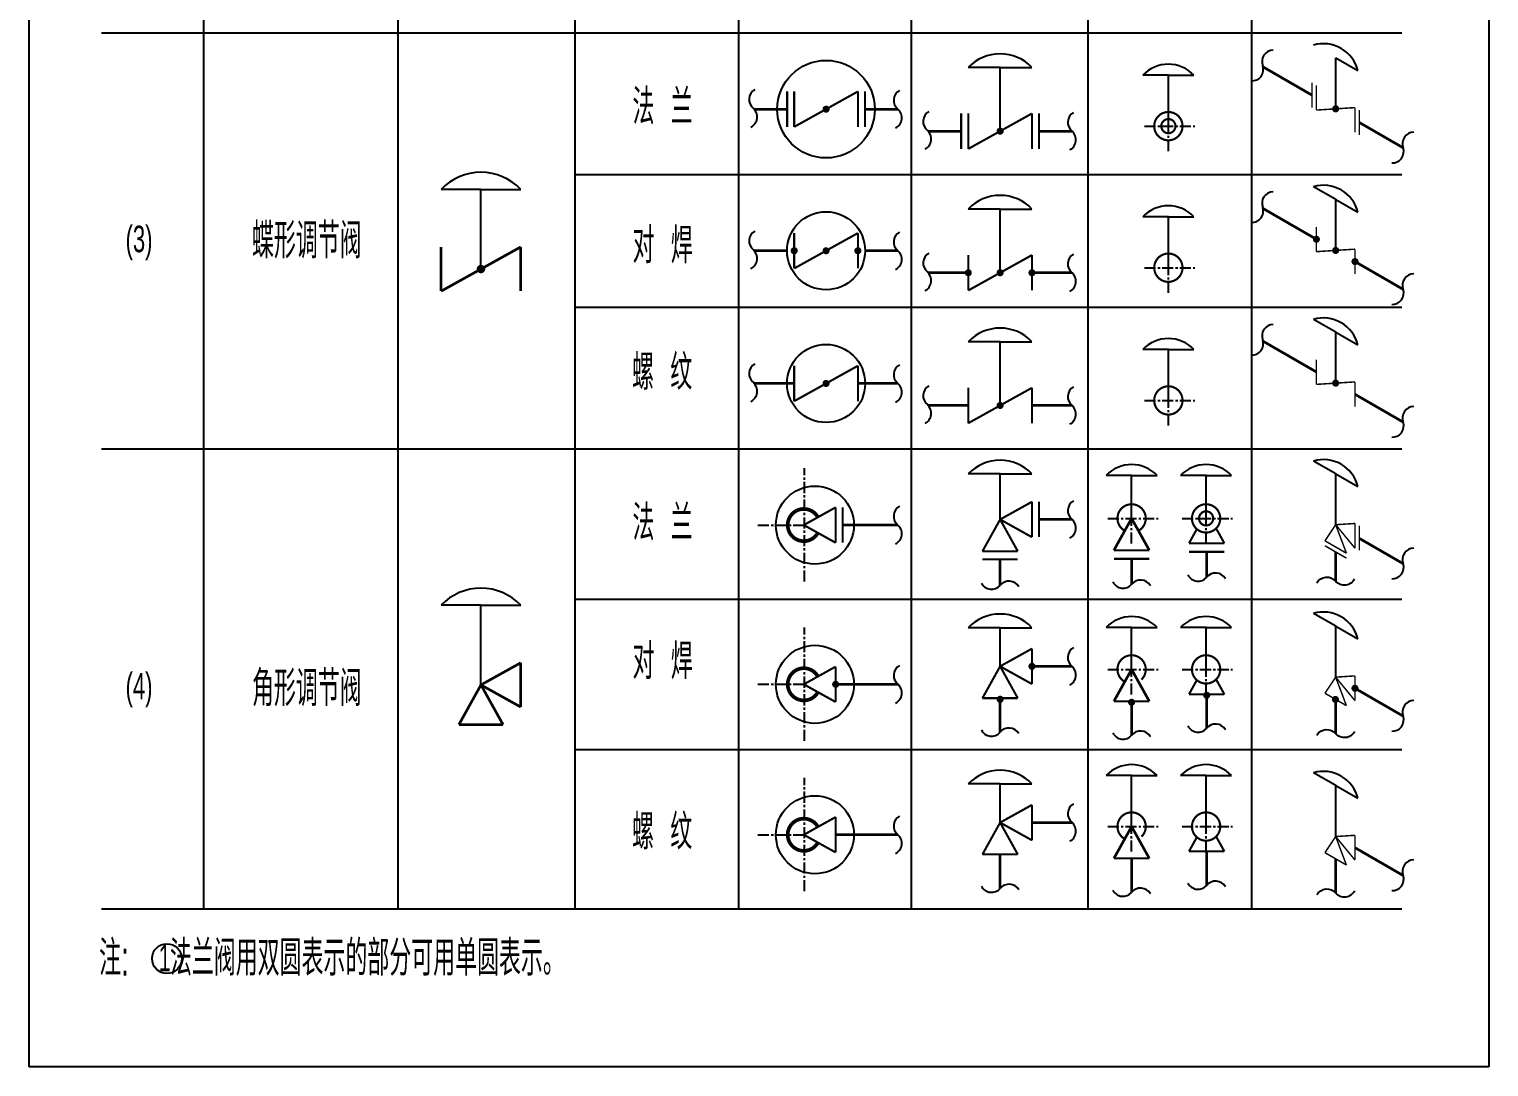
# Model space of a CAD drawing. Header units: inches. Extents: x -18 to 2014, y 4 to 801.
# Drawn here: x -18.2 to 146.8, y 9.9 to 127.1 of the extents above; entities that cross this region are included whole.
import ezdxf

# ---------------------------------------------------------------- set-up
doc = ezdxf.new("R2010")
doc.units = ezdxf.units.IN
doc.header["$MEASUREMENT"] = 0
doc.linetypes.add('CENTER', pattern=[2, 1.25, -0.25, 0.25, -0.25])
doc.layers.add('TEXT', color=6, linetype='Continuous')
doc.styles.get("Standard").update_dxf_attribs({"font": 'pdatxt.shx', "bigfont": 'hztxt.shx'})

# ---------------------------------------------------------------- blocks, each defined once
blk = doc.blocks.new('BZH')
at = {"layer": 'TEXT', "color": 6}
for centre, start, end in [((0.5330142281600274, 0.6703013697842835), 120.0646550722237, 231.5087731403127), ((-0.5614378965001379, -0.6466804327719728), 296.5830063715022, 49.03599266516452)]:
    blk.add_arc(centre, 0.8563924881481542, start, end, dxfattribs=at)

msp = doc.modelspace()

# ---------------------------------------------------------------- linework, layer by layer
at = {"color": 3}
for p, q in [((-18.19642034802596, 9.86659808549015), (-18.19642034802596, 256.8665980854901)), ((146.803579651974, 256.8665980854901), (146.803579651974, 9.86659808549015)), ((1.492506117309542, 230.710688430542), (1.492506117309087, 27.71068843054203)), ((23.49250611730954, 230.7106884305418), (23.49250611730954, 27.71068843054203)), ((43.49250611730955, 230.7106884305418), (43.49250611730955, 27.71068843054203)), ((61.99250611730955, 230.7106884305418), (61.99250611730909, 27.71068843054203)), ((81.49250611730955, 230.7106884305416), (81.49250611730909, 27.71068843054203)), ((101.4925061173095, 230.7106884305416), (101.4925061173091, 27.71068843054203)), ((119.9925061173095, 230.7106884305416), (119.9925061173095, 27.71068843054203)), ((-10.00973971620838, 126.710688430542), (136.9902602837916, 126.710688430542)), ((129.4939925108689, 118.1302929796012), (129.4939925108689, 123.8902929796012)), ((129.4939925108689, 123.8902929796012), (131.9881456737682, 122.4502929796011)), ((91.56117675483134, 122.8050098339484), (87.96117675483143, 122.8050098339484)), ((91.56117675483134, 115.6050098339484), (91.56117675483134, 122.8050098339484)), ((91.56117675483134, 122.8050098339484), (95.16117675483125, 122.8050098339484)), ((110.5811254733982, 121.9351893471311), (107.7011254733981, 121.9351893471311)), ((110.5811254733982, 121.9351893471311), (113.4611254733983, 121.9351893471311)), ((110.5811254733982, 116.1751893471313), (110.5811254733982, 121.9351893471311)), ((43.49250611730955, 110.710688430542), (136.9902602837916, 110.710688430542)), ((32.87361274673927, 109.026042527695), (28.37361274673927, 109.026042527695)), ((32.87361274673927, 109.026042527695), (37.37361274673927, 109.026042527695)), ((32.87361274673927, 100.026042527695), (32.87361274673927, 109.026042527695)), ((129.4939925108689, 107.8902929796012), (126.9998393479697, 109.3302929796012)), ((129.4939925108689, 102.1302929796012), (129.4939925108689, 107.8902929796012)), ((129.4939925108689, 107.8902929796012), (131.9881456737677, 106.4502929796011)), ((91.56117675483134, 106.8050098339484), (87.96117675483143, 106.8050098339484)), ((91.56117675483134, 99.6050098339484), (91.56117675483134, 106.8050098339484)), ((91.56117675483134, 106.8050098339484), (95.16117675483125, 106.8050098339484)), ((110.5811254733982, 105.9351893471311), (107.7011254733981, 105.9351893471311)), ((110.5811254733982, 100.1751893471313), (110.5811254733982, 105.9351893471311)), ((110.5811254733982, 105.9351893471311), (113.4611254733983, 105.9351893471311)), ((43.49250611730955, 95.71068843054181), (136.9902602837916, 95.71068843054204)), ((129.4939925108689, 92.89029297960118), (126.9998393479697, 94.33029297960124)), ((129.4939925108689, 92.89029297960118), (131.9881456737677, 91.45029297960113)), ((129.4939925108689, 87.1302929796012), (129.4939925108689, 92.89029297960118)), ((91.56117675483134, 91.80500983394845), (87.96117675483143, 91.80500983394845)), ((91.56117675483134, 84.6050098339484), (91.56117675483134, 91.80500983394845)), ((91.56117675483134, 91.80500983394845), (95.16117675483125, 91.80500983394845)), ((110.5811254733982, 90.93518934713106), (107.7011254733981, 90.93518934713106)), ((110.5811254733982, 90.93518934713106), (113.4611254733983, 90.93518934713106)), ((110.5811254733982, 85.1751893471313), (110.5811254733982, 90.93518934713106)), ((-10.00973971620838, 79.71068843054204), (136.9902602837916, 79.71068843054204)), ((129.4939925108685, 76.89029297960118), (126.9998393479692, 78.33029297960124)), ((91.56117675483088, 76.87989048876565), (87.96117675483097, 76.87989048876565)), ((91.56117675483088, 76.87989048876565), (95.16117675483125, 76.87989048876565)), ((91.56117675483088, 71.72336780038776), (91.56117675483088, 76.87989048876565)), ((106.4251010181453, 76.69631607901815), (103.5451010181452, 76.69631607901815)), ((106.4251010181453, 76.69631607901815), (109.3051010181454, 76.69631607901815)), ((106.4251010181453, 71.84452865401053), (106.4251010181453, 76.69631607901815)), ((114.8462398269882, 76.69631607901815), (111.9662398269881, 76.69631607901815)), ((114.8462398269882, 76.69631607901815), (117.7262398269883, 76.69631607901815)), ((114.8462398269882, 71.84452865401053), (114.8462398269882, 76.69631607901815)), ((129.4939925108685, 76.89029297960118), (131.9881456737677, 75.45029297960113)), ((129.4939925108685, 71.1302929796012), (129.4939925108685, 76.89029297960118)), ((43.49250611730955, 62.71068843054204), (136.9902602837916, 62.71068843054204)), ((32.87361274673927, 62.02604252769501), (28.37361274673927, 62.02604252769501)), ((32.87361274673927, 62.02604252769501), (37.37361274673927, 62.02604252769501)), ((32.87361274673927, 53.02604252769501), (32.87361274673927, 62.02604252769501)), ((129.4939925108685, 59.66324019589851), (126.9998393479692, 61.10324019589856)), ((91.56117675483088, 59.48616962523815), (87.96117675483097, 59.48616962523815)), ((91.56117675483088, 55.124331466813), (91.56117675483088, 59.48616962523815)), ((91.56117675483088, 59.48616962523815), (95.16117675483125, 59.48616962523815)), ((106.4251010181453, 59.51757134645422), (103.5451010181452, 59.51757134645422)), ((106.4251010181453, 59.51757134645422), (109.3051010181454, 59.51757134645422)), ((106.4251010181453, 54.77931196648646), (106.4251010181453, 59.51757134645422)), ((114.8462398269882, 59.51757134645422), (111.9662398269881, 59.51757134645422)), ((114.8462398269882, 59.51757134645422), (117.7262398269883, 59.51757134645422)), ((114.8462398269882, 54.77931196648646), (114.8462398269882, 59.51757134645422)), ((129.4939925108685, 59.66324019589851), (131.9881456737677, 58.22324019589868)), ((129.4939925108685, 53.90324019589852), (129.4939925108685, 59.66324019589851)), ((43.49250611730955, 45.71068843054204), (136.9902602837916, 45.71068843054204)), ((129.4939925108685, 41.6487463072061), (126.9998393479692, 43.08874630720592)), ((91.56117675483088, 41.82916457960854), (87.96117675483097, 41.82916457960854)), ((91.56117675483088, 37.4673264211834), (91.56117675483088, 41.82916457960854)), ((91.56117675483088, 41.82916457960854), (95.16117675483125, 41.82916457960854)), ((106.4251010181453, 42.78085883493313), (103.5451010181452, 42.78085883493313)), ((106.4251010181453, 42.78085883493313), (109.3051010181454, 42.78085883493313)), ((106.4251010181453, 37.02085883493314), (106.4251010181453, 42.78085883493313)), ((114.8462398269882, 42.78085883493313), (111.9662398269881, 42.78085883493313)), ((114.8462398269882, 42.78085883493313), (117.7262398269883, 42.78085883493313)), ((114.8462398269882, 37.02085883493314), (114.8462398269882, 42.78085883493313)), ((129.4939925108685, 41.6487463072061), (131.9881456737677, 40.20874630720604)), ((129.4939925108685, 35.88874630720588), (129.4939925108685, 41.6487463072061)), ((-10.00973971620838, 27.71068843054203), (136.9902602837916, 27.71068843054203)), ((146.803579651974, 9.86659808549015), (-18.19642034802596, 9.86659808549015))]:
    msp.add_line(p, q, dxfattribs=at)
at = {"color": 3, "linetype": 'CENTER'}
for p, q in [((110.5811254733982, 113.3355740492364), (110.5811254733982, 118.1896801314846)), ((107.8863357006527, 116.1751893471313), (113.5790651322992, 116.1751893471313)), ((110.5811254733982, 97.33557404923644), (110.5811254733982, 102.1896801314846)), ((107.8863357006523, 100.1751893471313), (113.5790651322988, 100.1751893471313)), ((110.5811254733982, 82.33557404923644), (110.5811254733982, 87.18968013148455)), ((107.8863357006527, 85.1751893471313), (113.5790651322992, 85.1751893471313)), ((69.4346857587299, 64.71322310379796), (69.4346857587299, 77.52481918440989)), ((106.4251010181453, 69.0049133561159), (106.4251010181453, 73.85901943836402)), ((114.8462398269882, 69.0049133561159), (114.8462398269882, 73.85901943836402)), ((64.1822331248442, 71.09204986961717), (69.4346857587299, 71.09204986961717)), ((103.7303112453993, 71.84452865401053), (109.4230406770459, 71.84452865401053)), ((112.1514500542422, 71.84452865401053), (117.8441794858888, 71.84452865401053)), ((69.4346857587299, 46.71322310379796), (69.4346857587299, 59.52481918440989)), ((106.4251010181453, 51.93969666859161), (106.4251010181453, 56.79380275083972)), ((114.8462398269882, 51.93969666859161), (114.8462398269882, 56.79380275083972)), ((103.7303112453993, 54.77931196648646), (109.4230406770459, 54.77931196648646)), ((112.1514500542422, 54.77931196648646), (117.8441794858888, 54.77931196648646)), ((64.1822331248442, 53.09204986961717), (69.4346857587299, 53.09204986961717)), ((69.4346857587299, 29.71322310379795), (69.4346857587299, 42.52481918440989)), ((106.4251010181453, 34.18124353703828), (106.4251010181453, 39.03534961928662)), ((114.8462398269882, 34.18124353703828), (114.8462398269882, 39.03534961928662)), ((103.7303112453993, 37.02085883493314), (109.4230406770459, 37.02085883493314)), ((112.1514500542422, 37.02085883493314), (117.8441794858888, 37.02085883493314)), ((64.18223312484375, 36.09204986961717), (69.4346857587299, 36.09204986961717))]:
    msp.add_line(p, q, dxfattribs=at)
at = {"color": 3}
for points, const_width in [([(121.322756381862, 122.8479583582956), (126.8266342672129, 119.6702929796016)], 0.3), ([(126.8266342672129, 121.0702929796015), (126.8266342672129, 118.2702929796013)], 0.168), ([(127.3116084933319, 120.7902929796013), (127.3116084933319, 117.9902929796011)], 0.168), ([(67.48341404969611, 120.0920498696174), (67.48341404969611, 116.0920498696172)], 0.24), ([(68.28341404969629, 116.0920498696172), (75.48341404969611, 120.0920498696172)], 0.24), ([(68.28341404969629, 120.0920498696174), (68.28341404969629, 116.0920498696172)], 0.24), ([(75.48341404969611, 120.0920498696172), (75.48341404969611, 116.0920498696174)], 0.24), ([(76.28341404969629, 120.0920498696172), (76.28341404969629, 116.0920498696174)], 0.24), ([(63.80517200759792, 118.0920498696172), (67.48341404969611, 118.0920498696172)], 0.3), ([(76.28341404969629, 118.0920498696172), (80.01478163491507, 118.0920498696172)], 0.3), ([(87.16117675483125, 117.6050098339486), (87.16117675483125, 113.6050098339484)], 0.24), ([(87.96117675483143, 117.6050098339486), (87.96117675483143, 113.6050098339484)], 0.24), ([(87.96117675483143, 113.6050098339484), (95.16117675483125, 117.6050098339484)], 0.24), ([(95.16117675483125, 117.6050098339484), (95.16117675483125, 113.6050098339486)], 0.24), ([(95.96117675483143, 117.6050098339484), (95.96117675483143, 113.6050098339486)], 0.24), ([(127.3116084933319, 117.9902929796011), (131.676376528406, 118.2702929796013)], 0.168), ([(131.676376528406, 118.2702929796013), (131.6763765284055, 115.4702929796013)], 0.168), ([(132.161350754525, 117.9902929796013), (132.161350754525, 115.1902929796014)], 0.168), ([(83.48293471273305, 115.6050098339484), (87.16117675483125, 115.6050098339484)], 0.3), ([(95.96117675483143, 115.6050098339484), (99.6925443400502, 115.6050098339484)], 0.3), ([(132.161350754525, 116.5902929796012), (137.1236000584933, 113.7253370081692)], 0.3), ([(121.322756381862, 106.8479583582956), (127.3116084933319, 103.3902929796016)], 0.3), ([(68.28341404969629, 104.0920498696174), (68.28341404969629, 100.0920498696172)], 0.24), ([(68.28341404969629, 100.0920498696172), (75.48341404969611, 104.0920498696172)], 0.24), ([(75.48341404969611, 104.0920498696172), (75.48341404969611, 100.0920498696174)], 0.24), ([(127.3116084933319, 104.7902929796013), (127.3116084933319, 101.9902929796011)], 0.168), ([(28.37361274673927, 102.5260425276952), (28.37361274673927, 97.52604252769501)], 0.3), ([(28.37361274673927, 97.52604252769501), (37.37361274673927, 102.526042527695)], 0.3), ([(37.37361274673927, 102.526042527695), (37.37361274673927, 97.52604252769501)], 0.3), ([(127.3116084933319, 101.9902929796011), (131.6763765284055, 102.2702929796013)], 0.168), ([(131.6763765284055, 102.2702929796013), (131.6763765284055, 99.47029297960134)], 0.168), ([(63.80517200759792, 102.0920498696172), (67.48341404969611, 102.0920498696172)], 0.3), ([(76.28341404969629, 102.0920498696172), (80.01478163491507, 102.0920498696172)], 0.3), ([(87.96117675483143, 101.6050098339486), (87.96117675483143, 97.6050098339484)], 0.24), ([(87.96117675483143, 97.6050098339484), (95.16117675483125, 101.6050098339484)], 0.24), ([(95.16117675483125, 101.6050098339484), (95.16117675483125, 97.6050098339484)], 0.24), ([(131.6763765284055, 100.8702929796012), (137.1236000584933, 97.72533700816925)], 0.3), ([(83.48293471273305, 99.6050098339484), (87.96117675483097, 99.6050098339484)], 0.3), ([(95.16117675483125, 99.6050098339484), (99.6925443400502, 99.6050098339484)], 0.3), ([(121.322756381862, 91.84795835829559), (127.3116084933319, 88.39029297960164)], 0.3), ([(68.28341404969629, 85.09204986961717), (75.48341404969611, 89.09204986961717)], 0.24), ([(68.28341404969629, 89.0920498696174), (68.28341404969629, 85.09204986961717)], 0.24), ([(75.48341404969611, 89.09204986961717), (75.48341404969611, 85.0920498696174)], 0.24), ([(127.3116084933319, 89.79029297960128), (127.3116084933319, 86.9902929796011)], 0.168), ([(63.80517200759792, 87.09204986961717), (68.28341404969629, 87.09204986961717)], 0.3), ([(75.48341404969611, 87.09204986961717), (80.01478163491507, 87.09204986961717)], 0.3), ([(87.96117675483143, 86.60500983394863), (87.96117675483143, 82.6050098339484)], 0.24), ([(87.96117675483143, 82.6050098339484), (95.16117675483125, 86.6050098339484)], 0.24), ([(95.16117675483125, 86.6050098339484), (95.16117675483125, 82.6050098339484)], 0.24), ([(127.3116084933319, 86.9902929796011), (131.6763765284055, 87.2702929796013)], 0.168), ([(131.6763765284055, 85.8702929796012), (137.1236000584933, 82.72533700816925)], 0.3), ([(131.6763765284055, 87.2702929796013), (131.6763765284055, 84.47029297960134)], 0.168), ([(83.48293471273305, 84.6050098339484), (87.96117675483143, 84.6050098339484)], 0.3), ([(95.16117675483125, 84.6050098339484), (99.6925443400502, 84.6050098339484)], 0.3), ([(69.36963874913013, 71.09204986961717), (72.96963874913004, 73.09204986961717)], 0.24), ([(72.96963874913004, 73.09204986961717), (72.96963874913004, 69.0920498696174)], 0.24), ([(73.76963874913022, 73.09204986961717), (73.76963874913022, 69.0920498696174)], 0.24), ([(91.56117675483088, 71.72336780038776), (95.16117675483125, 73.72336780038776)], 0.24), ([(95.16117675483125, 73.72336780038776), (95.16117675483125, 69.72336780038799)], 0.24), ([(95.96117675483097, 73.72336780038776), (95.96117675483097, 69.72336780038799)], 0.24), ([(69.36963874913013, 71.09204986961717), (72.96963874913004, 69.09204986961717)], 0.24), ([(73.76963874913022, 71.09204986961717), (80.01478163491461, 71.09204986961717)], 0.3), ([(91.56117675483088, 71.72336780038799), (89.56117675483088, 68.12336780038785)], 0.24), ([(91.56117675483088, 71.72336780038799), (95.16117675483125, 69.72336780038776)], 0.24), ([(91.56117675483088, 71.72336780038799), (93.56117675483088, 68.12336780038785)], 0.24), ([(95.96117675483097, 71.72336780038776), (99.69254434004975, 71.72336780038776)], 0.3), ([(106.4251010181453, 71.84452865401053), (104.4251010181453, 68.24452865401085)], 0.3), ([(106.4251010181453, 71.84452865401053), (108.4251010181453, 68.24452865401085)], 0.3), ([(129.493992510868, 71.1302929796012), (128.2815569455699, 69.31029297960126)], 0.168), ([(129.4939925108685, 71.1302929796012), (131.6763765284055, 71.2702929796013)], 0.168), ([(129.493992510868, 71.1302929796012), (130.7064280761662, 67.9102929796014)], 0.168), ([(129.4939925108685, 71.13029297960142), (131.6763765284055, 68.47029297960134)], 0.168), ([(131.6763765284055, 71.27029297960152), (131.6763765284055, 68.47029297960134)], 0.168), ([(132.1613507545254, 71.01651859945864), (132.1613507545254, 68.21651859945845)], 0.168), ([(113.7993512693994, 70.6345599156119), (112.9116302666445, 69.03666211065351)], 0.24), ([(115.9793024749157, 70.71485213576543), (116.9116302666445, 69.03666211065351)], 0.24), ([(128.2815569455699, 69.31029297960126), (130.7064280761662, 67.9102929796014)], 0.168), ([(132.1613507545254, 69.59029297959668), (137.1236000584956, 66.72533700816356)], 0.3), ([(93.56117675483088, 68.12336780038785), (89.56117675483134, 68.12336780038785)], 0.24), ([(108.4251010181453, 68.24452865401085), (104.4251010181453, 68.24452865401085)], 0.24), ([(116.9116302666445, 69.03666211065351), (112.9116302666445, 69.03666211065351)], 0.24), ([(116.9116302666445, 68.07215114212258), (112.9116302666445, 68.07215114212258)], 0.24), ([(114.9116302666445, 68.07215114212258), (114.9116302666445, 65.18645493878907)], 0.3), ([(128.2815569455699, 68.75029297960154), (130.7064280761662, 67.35029297960145)], 0.168), ([(129.493992510868, 68.0502929796015), (129.493992510868, 64.72438325501466)], 0.3), ([(93.56117675483088, 67.21560018367254), (89.56117675483134, 67.21560018367254)], 0.24), ([(91.56117675483088, 67.21560018367254), (91.56117675483088, 64.27316062852364)], 0.3), ([(108.4251010181453, 67.28001768548015), (104.4251010181453, 67.28001768548015)], 0.24), ([(106.4251010181453, 67.28001768548015), (106.4251010181453, 64.39432148214664)], 0.3), ([(91.56117675483134, 55.124331466813), (95.16117675483125, 57.124331466813)], 0.24), ([(95.16117675483125, 57.124331466813), (95.16117675483125, 53.124331466813)], 0.24), ([(32.87361274673927, 53.02604252769501), (37.37361274673927, 55.52604252769501)], 0.3), ([(37.37361274673927, 55.52604252769501), (37.37361274673927, 50.52604252769501)], 0.3), ([(69.36963874913013, 53.09204986961717), (72.96963874913004, 55.09204986961717)], 0.24), ([(72.96963874913004, 55.09204986961717), (72.96963874913004, 51.09204986961717)], 0.24), ([(91.56117675483088, 55.124331466813), (89.56117675483088, 51.52433146681287)], 0.24), ([(91.56117675483088, 55.124331466813), (89.56117675483088, 51.52433146681287)], 0.24), ([(91.56117675483134, 55.124331466813), (95.16117675483125, 53.124331466813)], 0.24), ([(91.56117675483088, 55.124331466813), (93.56117675483088, 51.52433146681287)], 0.24), ([(91.56117675483088, 55.124331466813), (93.56117675483088, 51.52433146681287)], 0.24), ([(95.16117675483125, 55.124331466813), (99.69254434004975, 55.124331466813)], 0.3), ([(106.4251010181453, 54.77931196648646), (104.4251010181453, 51.17931196648655)], 0.3), ([(106.4251010181453, 54.77931196648646), (108.4251010181453, 51.17931196648655)], 0.3), ([(32.87361274673927, 53.02604252769501), (30.37361274673927, 48.52604252769501)], 0.3), ([(32.87361274673927, 53.02604252769501), (37.37361274673927, 50.52604252769501)], 0.3), ([(32.87361274673927, 53.02604252769501), (35.37361274673927, 48.52604252769501)], 0.3), ([(69.36963874913013, 53.09204986961717), (72.96963874913004, 51.09204986961717)], 0.24), ([(72.96963874913004, 53.09204986961717), (80.01478163491461, 53.09204986961717)], 0.3), ([(113.7993512693994, 53.5693432280876), (112.9116302666445, 51.97144542312921)], 0.24), ([(115.9793024749157, 53.64963544824113), (116.9116302666445, 51.97144542312921)], 0.24), ([(129.493992510868, 53.90324019589784), (128.2815569455699, 52.0832401958979)], 0.168), ([(129.4939925108685, 53.90324019589852), (131.6763765284055, 54.04324019589862)], 0.168), ([(129.493992510868, 53.90324019589784), (130.7064280761662, 50.68324019589804)], 0.168), ([(129.4939925108685, 53.90324019589875), (131.6763765284055, 51.24324019589889)], 0.168), ([(131.6763765284055, 54.04324019589862), (131.6763765284055, 51.24324019589889)], 0.168), ([(93.56117675483088, 51.52433146681287), (89.56117675483134, 51.52433146681287)], 0.24), ([(93.56117675483088, 51.52433146681287), (89.56117675483134, 51.52433146681287)], 0.24), ([(91.56117675483088, 51.40549188016766), (91.56117675483088, 47.67412429494865)], 0.3), ([(108.4251010181453, 51.17931196648655), (104.4251010181453, 51.17931196648655)], 0.24), ([(106.4251010181453, 51.06047237984134), (106.4251010181453, 47.32910479462234)], 0.3), ([(116.9116302666445, 51.97144542312921), (112.9116302666445, 51.97144542312921)], 0.24), ([(114.9116302666445, 51.85260583648378), (114.9116302666445, 48.121238251265)], 0.3), ([(128.2815569455699, 52.0832401958979), (130.7064280761662, 50.68324019589804)], 0.168), ([(129.493992510868, 51.38324019589786), (129.493992510868, 47.4973304713113)], 0.3), ([(131.6763765284055, 52.64324019589853), (137.1236000584933, 49.49828422446657)], 0.3), ([(35.37361274673927, 48.52604252769501), (30.37361274673927, 48.52604252769501)], 0.3), ([(69.36963874913013, 36.09204986961717), (72.96963874913004, 38.09204986961717)], 0.24), ([(72.96963874913004, 38.09204986961717), (72.96963874913004, 34.0920498696174)], 0.24), ([(91.56117675483134, 37.4673264211834), (95.16117675483125, 39.4673264211834)], 0.24), ([(95.16117675483125, 39.4673264211834), (95.16117675483125, 35.4673264211834)], 0.24), ([(91.56117675483088, 37.4673264211834), (89.56117675483088, 33.86732642118326)], 0.24), ([(91.56117675483088, 37.4673264211834), (89.56117675483088, 33.86732642118326)], 0.24), ([(91.56117675483134, 37.4673264211834), (95.16117675483125, 35.4673264211834)], 0.24), ([(91.56117675483088, 37.4673264211834), (93.56117675483088, 33.86732642118326)], 0.24), ([(91.56117675483088, 37.4673264211834), (93.56117675483088, 33.86732642118326)], 0.24), ([(95.16117675483125, 37.4673264211834), (99.69254434004975, 37.4673264211834)], 0.3), ([(106.4251010181453, 37.02085883493314), (104.4251010181453, 33.42085883493345)], 0.3), ([(106.4251010181453, 37.02085883493314), (108.4251010181453, 33.42085883493345)], 0.3), ([(69.36963874913013, 36.09204986961717), (72.96963874913004, 34.09204986961717)], 0.24), ([(72.96963874913004, 36.09204986961717), (80.01478163491461, 36.09204986961717)], 0.3), ([(113.7993512693994, 35.81089009653428), (112.9116302666445, 34.21299229157589)], 0.24), ([(115.9793024749157, 35.89118231668803), (116.9116302666445, 34.21299229157589)], 0.24), ([(129.493992510868, 35.8887463072052), (128.2815569455699, 34.06874630720526)], 0.168), ([(129.4939925108685, 35.88874630720588), (131.6763765284055, 36.02874630720621)], 0.168), ([(129.493992510868, 35.8887463072052), (130.7064280761662, 32.6687463072054)], 0.168), ([(129.4939925108685, 35.88874630720611), (131.6763765284055, 33.22874630720625)], 0.168), ([(131.6763765284055, 34.62874630720589), (137.1236000584933, 31.48379033577393)], 0.3), ([(131.6763765284055, 36.02874630720621), (131.6763765284055, 33.22874630720625)], 0.168), ([(93.56117675483088, 33.86732642118326), (89.56117675483134, 33.86732642118326)], 0.24), ([(93.56117675483088, 33.86732642118326), (89.56117675483134, 33.86732642118326)], 0.24), ([(91.56117675483088, 33.74848683453806), (91.56117675483088, 30.01711924931905)], 0.3), ([(108.4251010181453, 33.42085883493345), (104.4251010181453, 33.42085883493345)], 0.24), ([(106.4251010181453, 33.30201924828802), (106.4251010181453, 29.57065166306924)], 0.3), ([(116.9116302666445, 34.21299229157589), (112.9116302666445, 34.21299229157589)], 0.24), ([(114.9116302666445, 34.09415270493068), (114.9116302666445, 30.36278511971167)], 0.3), ([(128.2815569455699, 34.06874630720526), (130.7064280761662, 32.6687463072054)], 0.168), ([(129.493992510868, 33.36874630720521), (129.493992510868, 29.48283658261866)], 0.3)]:
    msp.add_lwpolyline(points, dxfattribs=dict(at, const_width=const_width))
for points, const_width in [([(71.68341404969593, 118.0920498696172, 1), (72.08341404969602, 118.0920498696172, 1)], 0.4), ([(129.2939925108687, 118.1302929796014, 1), (129.6939925108688, 118.1302929796014, 1)], 0.4), ([(91.36117675483106, 115.6050098339484, 1), (91.76117675483115, 115.6050098339484, 1)], 0.4), ([(68.08341404969602, 102.0920498696172, 1), (68.48341404969611, 102.0920498696172, 1)], 0.4), ([(71.68341404969593, 102.0920498696172, 1), (72.08341404969602, 102.0920498696172, 1)], 0.4), ([(75.28341404969629, 102.0920498696172, 1), (75.68341404969593, 102.0920498696172, 1)], 0.4), ([(127.1116084933321, 103.3902929796016, 1), (127.5116084933317, 103.3902929796016, 1)], 0.4), ([(129.2939925108687, 102.1302929796014, 1), (129.6939925108688, 102.1302929796014, 1)], 0.4), ([(131.4763765284057, 100.8702929796012, 1), (131.8763765284058, 100.8702929796012, 1)], 0.4), ([(32.63361274673949, 100.026042527695, 1), (33.11361274673951, 100.026042527695, 1)], 0.48), ([(87.76117675483115, 99.6050098339484, 1), (88.16117675483125, 99.6050098339484, 1)], 0.4), ([(91.36117675483106, 99.6050098339484, 1), (91.76117675483115, 99.6050098339484, 1)], 0.4), ([(94.96117675483143, 99.6050098339484, 1), (95.36117675483106, 99.6050098339484, 1)], 0.4), ([(71.68341404969593, 87.09204986961717, 1), (72.08341404969602, 87.09204986961717, 1)], 0.4), ([(129.2939925108687, 87.13029297960142, 1), (129.6939925108688, 87.13029297960142, 1)], 0.4), ([(91.36117675483106, 84.6050098339484, 1), (91.76117675483115, 84.6050098339484, 1)], 0.4), ([(94.96117675483097, 55.124331466813, 1), (95.36117675483106, 55.124331466813, 1)], 0.4), ([(72.76963874913022, 53.09204986961717, 1), (73.16963874913031, 53.09204986961717, 1)], 0.4), ([(131.4763765284057, 52.64324019589853, 1), (131.8763765284054, 52.64324019589853, 1)], 0.4), ([(91.36117675483106, 51.40549188016766, 1), (91.76117675483115, 51.40549188016766, 1)], 0.4), ([(106.225101018145, 51.06047237984134, 1), (106.6251010181451, 51.06047237984134, 1)], 0.4), ([(114.7116302666447, 51.85260583648378, 1), (115.1116302666443, 51.85260583648378, 1)], 0.4), ([(129.2658368028798, 51.38324019589786, 1), (129.6658368028799, 51.38324019589786, 1)], 0.4)]:
    msp.add_lwpolyline(points, format="xyb", close=True, dxfattribs=dict(at, const_width=const_width))
for points, const_width in [([(111.6921566123466, 115.0238380504858, 3497.569374170081), (111.6908391416038, 115.0225681714636, 3497.569374170081)], 0.24), ([(111.1242582354841, 115.5878165500515, 339.2604467184423), (111.1172953336692, 115.5814538159919, 339.2604467184423)], 0.24), ([(111.6921566123466, 99.02383805048575, 3497.569374170081), (111.6908391416038, 99.02256817146358, 3497.569374170081)], 0.24), ([(111.6921566123466, 84.02383805048575, 3497.569374170081), (111.6908391416038, 84.02256817146358, 3497.569374170081)], 0.24), ([(70.96085008618834, 71.97605616798305, 1), (67.77842741207101, 70.20804357125107, 0.5884033489985628)], 0.42), ([(107.5361321570937, 70.69317735736522, 3.03110174428133), (105.6480723282808, 70.44587701225495, 3497.569374170081)], 0.24), ([(115.9572709659366, 70.69317735736522, 3497.569374170081), (115.9559534951938, 70.69190747834281, 3497.569374170081)], 0.24), ([(115.389372589074, 71.257155856931, 339.2604467184423), (115.3824096872587, 71.25079312287139, 339.2604467184423)], 0.24), ([(67.77842741207192, 70.20804357125152, 0.5884033489985628), (70.96085008618834, 70.20804357125152, 0.5884033489985628)], 0.42), ([(107.2021297080243, 70.44587701222835, 0.06492497099388729), (107.5348146863509, 70.69190747834281, 3497.569374170081)], 0.24), ([(107.5361321570937, 53.62796066984092, 3.03110174428133), (105.6480723282808, 53.38066032473066, 3497.569374170081)], 0.24), ([(115.9572709659366, 53.62796066984092, 3497.569374170081), (115.9559534951938, 53.62669079081874, 3497.569374170081)], 0.24), ([(70.96085008618834, 53.97605616798282, 1), (67.77842741207101, 52.20804357125107, 0.5884033489985628)], 0.42), ([(67.77842741207192, 52.20804357125152, 0.5884033489985628), (70.96085008618834, 52.20804357125152, 0.5884033489985628)], 0.42), ([(70.96085008618834, 36.97605616798305, 1), (67.77842741207101, 35.20804357125107, 0.5884033489985628)], 0.42), ([(107.5361321570937, 35.86950753828759, 3.03110174428133), (105.6480723282808, 35.62220719317733, 3497.569374170081)], 0.24), ([(115.9572709659366, 35.86950753828782, 3497.569374170081), (115.9559534951938, 35.86823765926542, 3497.569374170081)], 0.24), ([(67.77842741207147, 35.20804357125152, 0.5884033489985628), (70.96085008618834, 35.20804357125152, 0.5884033489985628)], 0.42)]:
    msp.add_lwpolyline(points, format="xyb", dxfattribs=dict(at, const_width=const_width))
for centre, radius in [((71.8834140496962, 118.0920498696172), 5.515277956162606), ((71.8834140496962, 102.0920498696172), 4.412222364930085), ((71.8834140496962, 87.09204986961717), 4.412222364930085), ((70.62652912459149, 71.09204986961717), 4.412222364930085), ((70.62652912459149, 53.09204986961717), 4.412222364930085), ((70.62652912459103, 36.09204986961717), 4.412222364930085), ((-2.626893255738057, 22.0917244084429), 1.682416818824947)]:
    msp.add_circle(centre, radius, dxfattribs=at)
for centre, radius, start, end in [((128.1257646860587, 121.5204528707007), 3.972730738715847, 13.5359636194267, 106.4640363805899), ((91.56117675483134, 119.3844402719234), 4.965913423394809, 43.5359636194168, 136.4640363805832), ((110.5811254733982, 119.1987336975111), 3.972730738715847, 43.5359636194168, 136.4640363805832), ((32.87361274673927, 104.7503305751637), 6.20739177924351, 43.5359636194168, 136.4640363805832), ((128.1257646860587, 105.5204528707007), 3.972730738715847, 13.5359636194267, 106.4640363805899), ((91.56117675483134, 103.3844402719234), 4.965913423394809, 43.5359636194168, 136.4640363805832), ((110.5811254733982, 103.1987336975111), 3.972730738715847, 43.5359636194168, 136.4640363805832), ((128.1257646860587, 90.52045287070072), 3.972730738715847, 13.5359636194267, 106.4640363805899), ((91.56117675483134, 88.38444027192335), 4.965913423394809, 43.5359636194168, 136.4640363805832), ((110.5811254733982, 88.19873369751107), 3.972730738715847, 43.5359636194168, 136.4640363805832), ((91.56117675483088, 73.45932092674056), 4.965913423394809, 43.5359636194168, 136.4640363805832), ((106.4251010181453, 73.95986042939816), 3.972730738715847, 43.5359636194168, 136.4640363805832), ((114.8462398269882, 73.95986042939816), 3.972730738715847, 43.5359636194168, 136.4640363805832), ((128.1257646860587, 74.52045287070072), 3.972730738715847, 13.5359636194267, 106.4640363805899), ((32.87361274673927, 57.7503305751637), 6.20739177924351, 43.5359636194168, 136.4640363805832), ((128.1257646860587, 57.29340008699805), 3.972730738715847, 13.5359636194267, 106.4640363805899), ((91.56117675483088, 56.06560006321305), 4.965913423394809, 43.5359636194168, 136.4640363805832), ((106.4251010181453, 56.78111569683423), 3.972730738715847, 43.5359636194168, 136.4640363805832), ((114.8462398269882, 56.78111569683423), 3.972730738715847, 43.5359636194168, 136.4640363805832), ((91.56117675483088, 38.40859501758345), 4.965913423394809, 43.5359636194168, 136.4640363805832), ((106.4251010181453, 40.04440318531314), 3.972730738715847, 43.5359636194168, 136.4640363805832), ((114.8462398269882, 40.04440318531314), 3.972730738715847, 43.5359636194168, 136.4640363805832), ((128.1257646860587, 39.27890619830563), 3.972730738715847, 13.5359636194267, 106.4640363805899)]:
    msp.add_arc(centre, radius, start, end, dxfattribs=at)

# ---------------------------------------------------------------- block references
at = {"color": 3, "yscale": 1.5, "zscale": 1.5}
for p, xscale, rotation in [((121.249177867234, 122.9980190519771), 1.499999999999927, 329.9999999999984), ((137.1236000584933, 113.7253370081692), 1.499999999999927, 329.9999999999984), ((121.249177867234, 106.9980190519771), 1.499999999999927, 329.9999999999984), ((137.1236000584933, 97.72533700816925), 1.499999999999927, 329.9999999999984), ((121.249177867234, 91.99801905197714), 1.499999999999927, 329.9999999999984), ((137.1236000584933, 82.72533700816925), 1.499999999999927, 329.9999999999984), ((137.1236000584956, 66.72533700816356), 1.499999999999927, 329.9999999999984), ((91.56117675483088, 64.27316062852364), 1.5, 270), ((106.4251010181453, 64.39432148214664), 1.5, 270), ((114.9116302666445, 65.18645493878907), 1.5, 270), ((129.493992510868, 64.72438325501466), -1.5, 90), ((137.1236000584933, 49.49828422446657), 1.499999999999927, 329.9999999999984), ((91.56117675483088, 47.67412429494865), 1.5, 270), ((114.9116302666445, 48.121238251265), 1.5, 270), ((129.493992510868, 47.4973304713113), -1.5, 90), ((106.4251010181453, 47.32910479462234), 1.5, 270), ((137.1236000584933, 31.48379033577393), 1.499999999999927, 329.9999999999984), ((91.56117675483088, 30.01711924931905), 1.5, 270), ((106.4251010181453, 29.57065166306924), 1.5, 270), ((114.9116302666445, 30.36278511971167), 1.5, 270), ((129.493992510868, 29.48283658261866), -1.5, 90)]:
    msp.add_blockref('BZH', p, dxfattribs=dict(at, xscale=xscale, rotation=rotation))
at = {"color": 3, "xscale": 1.5, "yscale": 1.5, "zscale": 1.5}
for p in [(63.66642079791623, 118.1852169851407), (80.01478163491507, 118.0920498696172), (83.34418350305137, 115.698176949472), (99.6925443400502, 115.6050098339484), (63.66642079791623, 102.1852169851407), (80.01478163491507, 102.0920498696172), (83.34418350305137, 99.69817694947196), (99.6925443400502, 99.6050098339484), (63.66642079791623, 87.18521698514073), (80.01478163491507, 87.09204986961717), (83.34418350305137, 84.69817694947196), (99.6925443400502, 84.6050098339484), (80.01478163491461, 71.09204986961717), (99.69254434004975, 71.72336780038776), (99.69254434004975, 55.124331466813), (80.01478163491461, 53.09204986961717), (80.01478163491461, 36.09204986961717), (99.69254434004975, 37.4673264211834)]:
    msp.add_blockref('BZH', p, dxfattribs=at)

# ---------------------------------------------------------------- texts
at = {"color": 3, "width": 0.62}
for s, height, p in [('法  兰', 4, (50.00168631185139, 116.3523984551635)), ('法  兰', 4, (50.00168631185139, 116.3523984551635)), ('蝶形调节阀', 4, (6.988120385975574, 101.2177068257241)), ('(3)', 3, (-7.29717537883457, 101.928020115026)), ('对  焊', 4, (50.01672167904158, 100.6812133416634)), ('对  焊', 4, (50.01672167904158, 100.6812133416634)), ('螺  纹', 4, (49.94847075567364, 86.36342171529427)), ('法  兰', 4, (50.00168631185139, 69.35239845516352)), ('法  兰', 4, (50.00168631185139, 69.35239845516352)), ('对  焊', 4, (50.01672167904158, 53.68121334166344)), ('对  焊', 4, (50.01672167904158, 53.68121334166344)), ('(4)', 3, (-7.29717537883457, 51.3866441936419)), ('角形调节阀', 4, (6.988120385975574, 50.62467566681525)), ('螺  纹', 4, (49.94847075567364, 34.42263387655893)), ('注:     法兰阀用双圆表示的部分可用单圆表示。', 4, (-10.29640995028862, 20.16006162864332)), ('1', 3, (-3.562201951613904, 20.65855618349095))]:
    msp.add_text(s, height=height, dxfattribs=at).set_placement(p)

doc.saveas('drawing.dxf')
